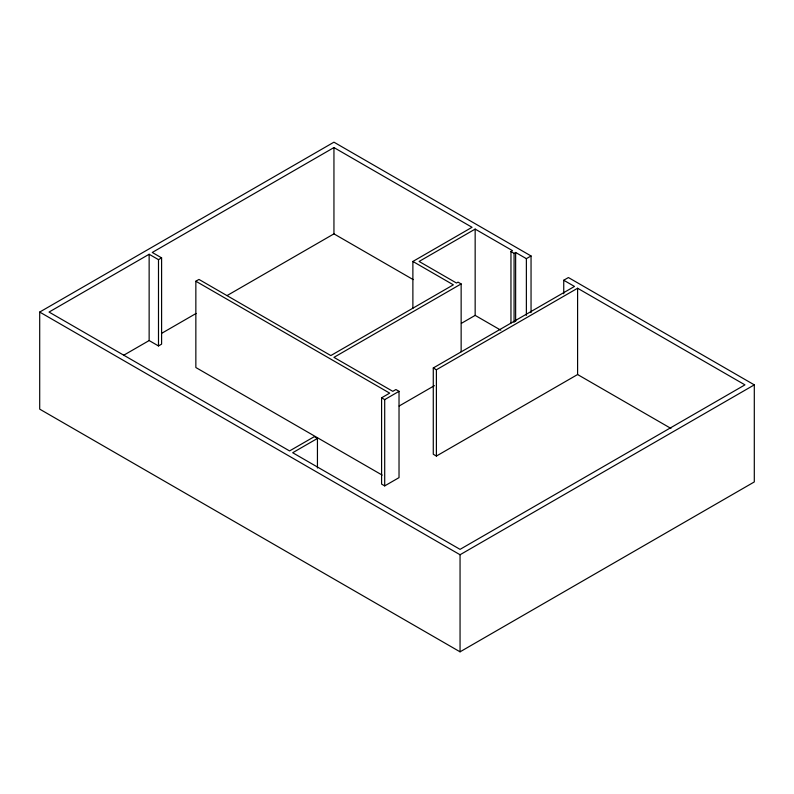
<?xml version="1.0" encoding="UTF-8"?>
<svg xmlns="http://www.w3.org/2000/svg" width="794" height="794" viewBox="0 0 794 794"><rect width="100%" height="100%" fill="white"/><g stroke="black" fill="none" stroke-linecap="round" stroke-linejoin="round"><path stroke-width="1.19" d="M563.74 293.8L563.74 280.242L568.415 277.543L754.3 384.862L754.3 481.938L460.054 651.824L39.7 409.138L39.7 312.062L333.946 142.176L531.047 255.966L531.047 312.677M123.586 355.305L149.143 340.557L158.492 345.946L161.599 344.149L161.599 257.861L158.492 259.658L149.143 254.259L49.039 312.062L289.572 450.932L314.335 436.64L317.441 438.437L317.441 468.023M412.88 308.3L412.88 261.454L472.043 227.292L333.946 147.565L152.259 252.462L161.599 257.861M382.182 475.1L195.85 367.523L195.85 281.225L198.966 279.428L330.83 355.563L453.354 284.828L412.88 261.454M161.877 333.202L196.078 313.461M227.074 295.567L333.946 233.863L413.168 279.597M510.959 323.069L510.959 251.569L512.517 250.666L475.159 229.099L419.103 261.454L456.471 283.021L458.029 282.128L461.145 283.924L461.145 351.722M461.145 283.924L333.946 357.36L392.792 391.333L395.908 389.536L399.025 391.333L399.025 477.631L384.703 485.898L381.586 484.102L381.586 397.804L389.685 393.139L195.85 281.225M510.959 251.569L514.075 253.365L515.634 252.462L526.372 258.665L531.047 255.966M461.403 323.327L475.159 315.387L500.776 330.175M670.93 428.413L577.595 374.53L436.392 456.054L433.276 454.257L433.276 367.969L574.479 286.445L563.74 280.242M317.441 438.437L292.688 452.729L460.054 549.359L744.961 384.862L577.595 288.242L436.392 369.766L433.276 367.969M381.586 397.804L384.703 399.61L399.025 391.333M399.144 406.012L434.417 385.646M39.7 312.062L460.054 554.748L754.3 384.862M577.595 288.242L577.595 374.53M526.372 258.665L526.372 315.377M515.634 252.462L515.634 321.501M514.075 253.365L514.075 322.394M475.159 229.099L475.159 315.387M460.054 554.748L460.054 651.824M436.392 369.766L436.392 456.054M384.703 399.61L384.703 485.898M333.946 147.565L333.946 233.863M158.492 259.658L158.492 345.946M149.143 254.259L149.143 340.557"/></g></svg>
